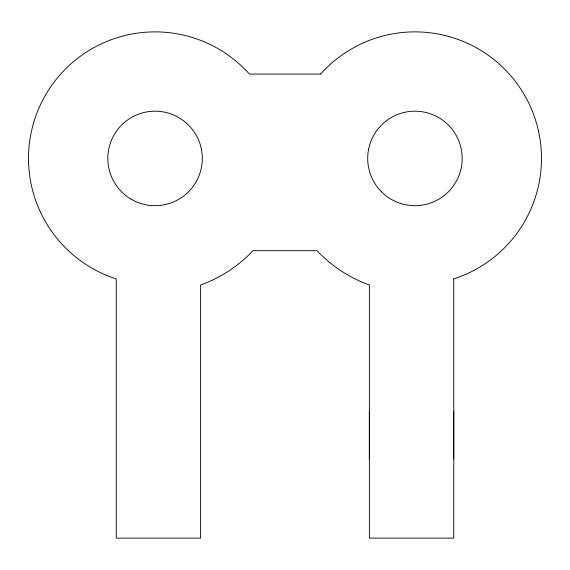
<?xml version="1.0" encoding="UTF-8"?>
<svg xmlns="http://www.w3.org/2000/svg" width="570" height="570" viewBox="0 0 570 570"><rect width="100%" height="100%" fill="white"/><g stroke="black" fill="none" stroke-linecap="round" stroke-linejoin="round"><path stroke-width="0.85" d="M369.374 458.814L369.374 285A134.513 134.513 0 0 1 319.82 253.557L317.141 250.693L252.859 250.693L250.173 253.557A134.513 134.513 0 0 1 200.626 285L200.626 538.123L116.252 538.123L116.252 278.901A126.561 126.561 0 0 1 48.949 89.462A126.561 126.561 0 0 1 249.396 74.064L320.604 74.064M453.749 458.814L453.749 278.901M453.749 411.561L453.749 538.123L369.374 538.123L369.374 411.561M320.632 74.036A126.554 126.554 0 0 1 521.051 89.469A126.554 126.554 0 0 1 453.741 278.88M131.435 199.358A47.253 47.253 0 0 0 202.314 158.439A47.253 47.253 0 0 0 131.435 117.52A47.253 47.253 0 0 0 131.435 199.358M381.53 191.848A47.253 47.253 0 0 0 460.574 170.665A47.253 47.253 0 0 0 402.705 112.796A47.253 47.253 0 0 0 381.53 191.848"/></g></svg>
